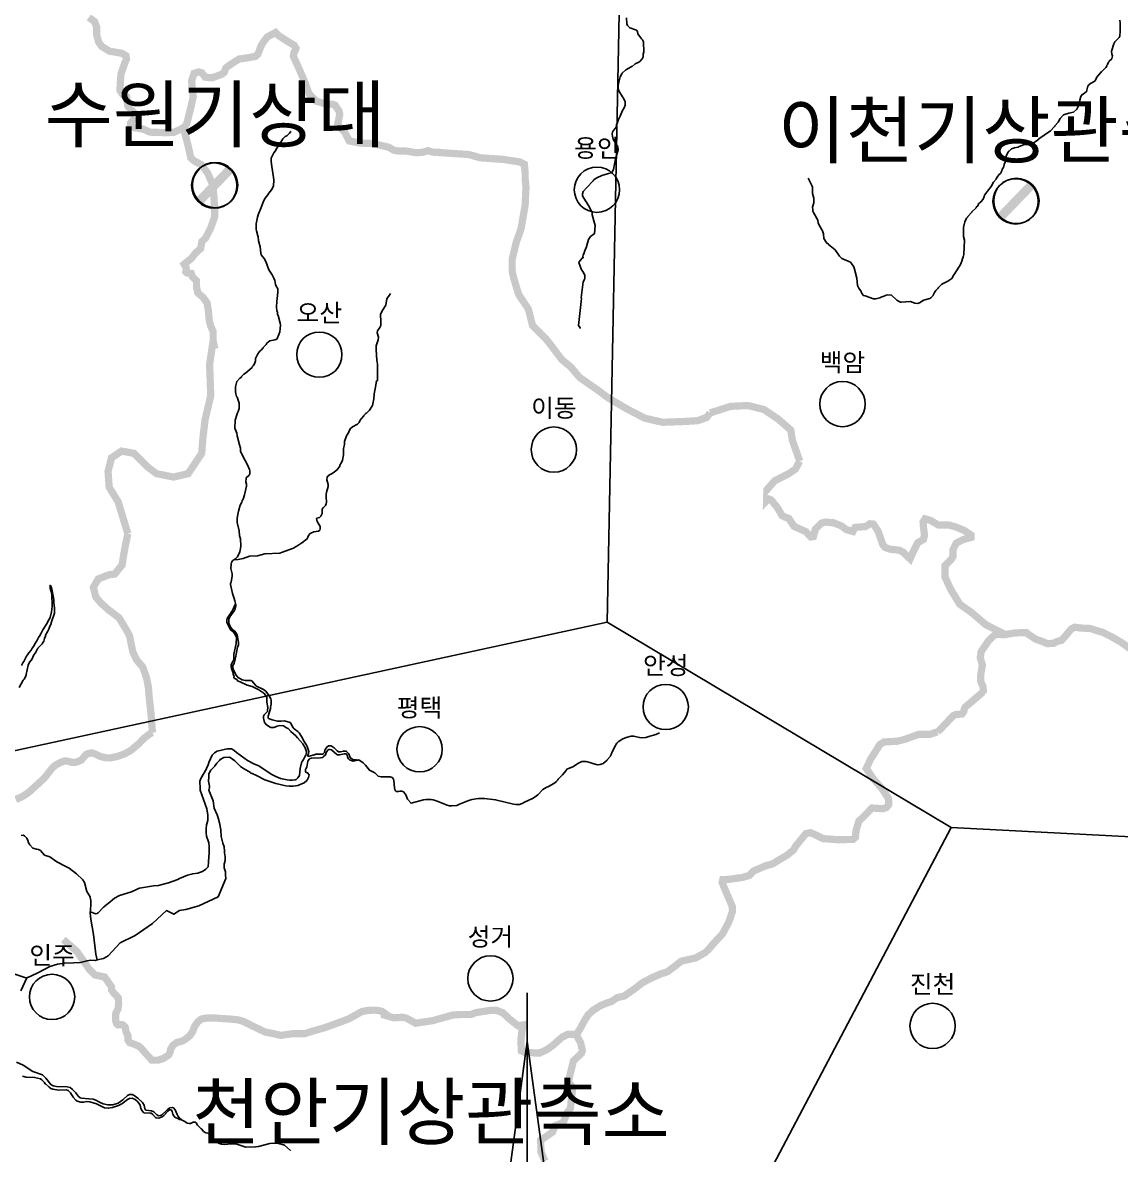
# Model space of a CAD drawing. Header units: millimetres. Extents: x -19392 to 580976, y -49129 to 736091.
# Drawn here: x 187837 to 248431, y 365813 to 428269 of the extents above; entities that cross this region are included whole.
import ezdxf
from ezdxf.enums import TextEntityAlignment as Align

# ---------------------------------------------------------------- set-up
doc = ezdxf.new("R2010")
doc.units = ezdxf.units.MM
for name, color, linetype in [('2121', 7, 'Continuous'), ('2411', 7, 'Continuous'), ('AWS', 4, 'Continuous'), ('AWS명', 2, 'Continuous'), ('EL', 2, 'Continuous'), ('MAIN-RIVER', 5, 'Continuous'), ('Point', 1, 'Continuous'), ('관측소명', 3, 'Continuous'), ('기상청', 1, 'Continuous'), ('티센', 6, 'Continuous')]:
    doc.layers.add(name, color=color, linetype=linetype)
doc.styles.get("Standard").update_dxf_attribs({"font": ''})
doc.styles.get('Standard').set_extended_font_data('Gulim')

# ---------------------------------------------------------------- blocks, each defined once
blk = doc.blocks.new('관측소(기상청)')
at = {"layer": '기상청', "const_width": 500}
blk.add_lwpolyline([(821, 874), (-914, -926)], dxfattribs=at)
at = {"layer": '기상청'}
blk.add_circle((-46, -26), 1250, dxfattribs=at)

msp = doc.modelspace()

# ---------------------------------------------------------------- linework, layer by layer
for points in [[(215693, 357688), (215693, 374722)], [(215693, 372051), (213619, 356829)], [(215693, 372051), (217767, 356829)]]:
    msp.add_lwpolyline(points)
at = {"layer": '2121', "color": 7}
for points in [[(187781, 392794), (187845, 392931), (187909, 393004), (188054, 393307), (188110, 393383), (188170, 393492), (188303, 393644), (188358, 393747), (188441, 393839), (188544, 394050), (188624, 394149), (188721, 394335), (188806, 394461), (188826, 394521), (188845, 394539), (188955, 394756), (189192, 395126), (189214, 395187), (189353, 395442), (189433, 395751), (189441, 395904), (189470, 396055), (189456, 396740), (189355, 397066), (189350, 397220), (189425, 397103), (189474, 396916), (189563, 396419), (189561, 396245), (189599, 395966), (189588, 395682), (189411, 395142), (189411, 395142), (189411, 395116), (189326, 394899), (189300, 394856), (189267, 394756), (189226, 394695), (189107, 394465), (189099, 394409), (189035, 394279), (189007, 394142), (188930, 394030), (188912, 393988), (188698, 393769), (188692, 393750), (188658, 393716), (188547, 393500), (188452, 393376), (188341, 393129), (188214, 392968), (188150, 392816), (188025, 392303), (188039, 392274), (187994, 392163), (187925, 392036), (187874, 391975), (187637, 391585)], [(187757, 383419), (187874, 383423), (187946, 383386), (188061, 383256), (188125, 383143), (188144, 383100), (188148, 383051), (188226, 382901), (188403, 382717), (188603, 382655), (188704, 382637), (188782, 382607), (188826, 382576), (189051, 382326), (189338, 382233), (189719, 381958), (190185, 381723), (190185, 381723), (190294, 381670), (190407, 381599), (190819, 381303), (191163, 380956), (191251, 380815), (191388, 380322), (191557, 380028), (191569, 379991), (191594, 379815), (191595, 379813), (191597, 379570), (191558, 379132), (191607, 378791), (191748, 377939), (191885, 376867), (191958, 376556), (191865, 376512), (191588, 376526), (191393, 376497), (191037, 376405), (190672, 376385), (190141, 376356), (189761, 376302), (189338, 376190), (188714, 375849), (188286, 375640), (188077, 375551), (187954, 375567), (187404, 375762)]]:
    msp.add_lwpolyline(points, dxfattribs=at)
at = {"layer": '2411', "const_width": 400}
for points in [[(210945, 421091), (210853, 421112), (210662, 421101), (210466, 421124), (210218, 421204), (209901, 421112), (209561, 421089), (209290, 421135), (208962, 421193), (208645, 421181), (208351, 421216), (208045, 421395), (207693, 421475), (207186, 421596), (206471, 421620), (205861, 421741), (205807, 421852), (205616, 422225), (205225, 422645), (205340, 423208), (205301, 423389), (205082, 423714), (204958, 423762), (204538, 423790), (204022, 423943), (203640, 424354), (203430, 424945), (203201, 425480), (203029, 425871), (202781, 426416), (202819, 426635), (202905, 426769), (202924, 426864), (202829, 427017), (202476, 427227), (201941, 427571), (201797, 427724), (201349, 427485), (201158, 427246), (200986, 426960), (200900, 426721), (200824, 426530), (200690, 426406), (200146, 426311), (199793, 426263), (199526, 426101), (199106, 425814), (199039, 425738), (198962, 425518), (198810, 425413), (198294, 425222), (197912, 425260), (197731, 425499), (197540, 425547), (197301, 425470), (197168, 425070), (197196, 424602), (197254, 424182), (197158, 423743), (196910, 422740), (196786, 422511), (196518, 422368), (196184, 422215), (195726, 422196), (194867, 422225), (194514, 422387), (194017, 422473), (194017, 422473), (193864, 422540), (193798, 422616), (193798, 422740), (193969, 422931), (194036, 423084), (194036, 423256), (193645, 423647), (193578, 424182), (193359, 424306), (193206, 424535), (193263, 425432), (193473, 426034), (193569, 426253), (193540, 426444), (193311, 426578), (193034, 426626), (192633, 426692), (192213, 426950), (192041, 427179), (191917, 427609), (191927, 428019), (191802, 428334), (191487, 428554)], [(198446, 410269), (198352, 410707), (198352, 411221), (198207, 411553), (198135, 411849), (198092, 412363), (198019, 412803), (197802, 413100), (197506, 413353), (197434, 413685), (197434, 414018), (197210, 414235), (197147, 414425), (196910, 414454), (196843, 414521), (196872, 414721), (196752, 414939), (197145, 415247), (197383, 415557), (197665, 415803), (197730, 416186), (197940, 416389), (198222, 416945), (198431, 417538), (198431, 418029), (198395, 418687), (198323, 419345), (198048, 419974), (197701, 420429), (197318, 420631), (197120, 420802), (197000, 421361), (196863, 421889), (196762, 422272), (196740, 422486)], [(238339, 389127), (238339, 389127), (238524, 389302), (239184, 390003), (239339, 390086), (239689, 390116), (239792, 390261), (239813, 390374), (239865, 390498), (239968, 390580), (240762, 391251), (240865, 391395), (240854, 391601), (240803, 391745), (240720, 391921), (240720, 392251), (240736, 392369), (240813, 392813), (240700, 393215), (240741, 393534), (240798, 393637), (241179, 394189), (241504, 394488), (241885, 394596), (241005, 395044), (240195, 395731), (239566, 396172), (239068, 396989), (238750, 397675), (238750, 398297), (239068, 398615), (239191, 398803), (239191, 399179), (239378, 399554), (239754, 399742), (240195, 399865), (240195, 399988), (239819, 400241), (239378, 400429), (238938, 400552), (238374, 400552), (237940, 400805), (237646, 400886), (237541, 400717), (237564, 400413), (237620, 399975), (237564, 399751), (237238, 399560), (236957, 398987), (236823, 398673), (236452, 399032), (236227, 399156), (235699, 399212), (235699, 399212), (235441, 399313), (235318, 399459), (235059, 400200), (234801, 400593), (234610, 400616), (234363, 400458), (233790, 400413), (233667, 400189), (233307, 400290), (233038, 400492), (232589, 400672), (232151, 400705), (231926, 400649), (231600, 400324), (231488, 399908), (231342, 399886), (231072, 400178), (230421, 400470), (230129, 400908), (229904, 400986), (229747, 401076), (229511, 401492), (229152, 401930), (228995, 401986), (228905, 401891), (228919, 402496), (229360, 402995), (230112, 403371), (230488, 403624), (230732, 404068)], [(195005, 389088), (194918, 390178), (194826, 390990), (194780, 391578), (194688, 392080), (194463, 392714), (194146, 393077), (193921, 393533), (193829, 393988), (193736, 394438), (193511, 394847), (193148, 395435), (192601, 395844), (192191, 396208), (191874, 396571), (191742, 397113), (192013, 397568), (192601, 397799), (192918, 397839), (193327, 398341), (193419, 398929), (193511, 399430), (193644, 400064)], [(250147, 393298), (249751, 393415), (249332, 393461), (248517, 394043), (247958, 394370), (247445, 394626), (247119, 394719), (246770, 394835), (246258, 394859), (245908, 394905), (245722, 394812), (245373, 394393), (245186, 394183), (244930, 394113), (244744, 394020), (244394, 393997), (244138, 394113), (243742, 394253), (243393, 394486), (243253, 394602), (242927, 394602), (242531, 394579), (241996, 394486), (241614, 394519)], [(187454, 385398), (187803, 385547), (188167, 385784), (189021, 386564), (189503, 387165), (189659, 387299), (189934, 387448), (190179, 387529), (190380, 387500), (190565, 387440), (190766, 387448), (191078, 387574), (191330, 387878), (191456, 387938), (191672, 387967), (191894, 387886), (192117, 387774), (192422, 387700), (192682, 387693), (193068, 387774), (193432, 387901), (193796, 388094), (194256, 388480), (194531, 388769), (194863, 389027), (195005, 389088)], [(225735, 377160), (225981, 377461), (226460, 377967), (226802, 378596), (227021, 379225), (227007, 379498), (226556, 380551), (226446, 380825), (226487, 380975), (226815, 380989), (227581, 381098), (227950, 381207), (228196, 381454), (228839, 381734), (229236, 381843), (229523, 382021), (230070, 382349), (230384, 382609), (230521, 382841), (230835, 383224), (231068, 383511), (231314, 383566), (231314, 383566), (231492, 383498), (232025, 383238), (232230, 383224), (232750, 383183), (233666, 383190), (233803, 383313), (233844, 383696), (233994, 384202), (234175, 384370), (234175, 384370), (234724, 384926), (235320, 384886), (235512, 384954), (235649, 385118), (235635, 385446), (235266, 386007), (234801, 386526), (234404, 387108), (234637, 387614), (234938, 388078), (235143, 388420), (235375, 388571), (236113, 388612), (236551, 388721), (236838, 388830), (237317, 388995), (237905, 388988), (238335, 389129), (238335, 389129)], [(208048, 373429), (207682, 373702), (207482, 373747), (207318, 373769), (207118, 373769), (206821, 373747), (206561, 373695), (206234, 373509), (205811, 373279), (204868, 372930), (204459, 372789), (203784, 372596), (203420, 372477), (203019, 372469), (202766, 372477), (202083, 372380), (201704, 372469), (201222, 372566), (200457, 372930), (200019, 373153), (199736, 373234), (199298, 373279), (198556, 373331), (198118, 373346), (197872, 373316), (197694, 373279), (197509, 373130), (197330, 372878), (197219, 372581), (197063, 372365), (196811, 372158), (196610, 372054), (196358, 371994), (196150, 371846), (196009, 371630), (195971, 371445), (195897, 371296), (195600, 371103), (195318, 371014), (194969, 371014), (194635, 371378), (194345, 371705), (194256, 371779), (193996, 371890), (193744, 371979), (193647, 372128), (193647, 372365), (193536, 372596), (193499, 372833), (193372, 372960), (193246, 372974), (193105, 372960), (193031, 373019), (192971, 373197), (192979, 373598), (193105, 373843), (193135, 374148), (193120, 374437), (192979, 374601), (192852, 374734), (192741, 374898), (192741, 375063), (192366, 375598), (191830, 375715), (191504, 376041), (190828, 377019), (190083, 377671)], [(218406, 372424), (218614, 372752), (218829, 373160), (219037, 373494), (219312, 373754), (219720, 374014), (220017, 374140), (220351, 374252), (220648, 374460), (221042, 374549), (221577, 374920), (222059, 375291), (222601, 375573), (223062, 375774), (223418, 375885), (223901, 376242), (224198, 376479), (224547, 376554), (224978, 376650), (225275, 376814), (225512, 376947), (225735, 377160)], [(207812, 373605), (207805, 373502), (208318, 373347), (208832, 373378), (209050, 373315), (209532, 373051), (210466, 373191), (211571, 373502), (212006, 373533), (212582, 373533), (212859, 373636), (213629, 373755), (213629, 373755), (213983, 373767), (214341, 373627), (214745, 373253), (215181, 372911), (215477, 372958), (215399, 372631), (215337, 372086), (215368, 371526), (215547, 371444), (216347, 371397), (216768, 371590), (217128, 371848), (217602, 372270), (217942, 372445), (218406, 372424), (218508, 372203), (218633, 371989), (218737, 371541), (218690, 371401), (218239, 370966), (218052, 370203), (217959, 369814), (218208, 369519), (218114, 368740), (218083, 368367), (217896, 368118), (217679, 367573), (217227, 367387), (217087, 367044), (216434, 366593), (216449, 365955), (216667, 365441)]]:
    msp.add_lwpolyline(points, dxfattribs=at)
at = {"layer": '2411', "linetype": 'Continuous', "const_width": 400}
for points in [[(210493, 421121), (212476, 420990), (213105, 420810), (214363, 420721), (215261, 420586), (215531, 420451), (215576, 420002), (215576, 419643), (215621, 419194), (215576, 418205), (215351, 416903), (215082, 416140), (214857, 415196), (214857, 414568), (214947, 414163), (215217, 413265), (215756, 412457), (215980, 411558), (216699, 410840), (217059, 410391), (217598, 409672), (218092, 409268), (218586, 408684), (219620, 407965), (220159, 407561), (221147, 406977), (222181, 406438), (223169, 406214), (224382, 406259), (225101, 406304), (225595, 406483), (225787, 406729)], [(193644, 400064), (193111, 401821), (192613, 402631), (192551, 403503), (192738, 404250), (193298, 404624), (193984, 404499), (194731, 403752), (195230, 403378), (196164, 403191), (196974, 403378), (197722, 404499), (197784, 405309), (197909, 406367), (198220, 407675), (198158, 409419), (198352, 410707)], [(225787, 406729), (226916, 407095), (227878, 407138), (228752, 406920), (229539, 406395), (230239, 405784), (230326, 405215), (230732, 404068)]]:
    msp.add_lwpolyline(points, dxfattribs=at)
at = {"layer": 'AWS'}
for centre in [(219539, 419049), (204214, 409946), (233092, 407218), (217160, 404708), (223334, 390502), (209748, 388170), (213660, 375520), (189461, 374503), (238065, 372899)]:
    msp.add_circle(centre, 1250, dxfattribs=at)
at = {"layer": 'MAIN-RIVER'}
for points in [[(221169, 428542), (221188, 428208), (221224, 428120), (221360, 427978), (221670, 427875), (221720, 427852), (221781, 427789), (221804, 427658), (221990, 427377), (222044, 427320), (222092, 427244), (222115, 427184), (222125, 426653), (222092, 426535), (222083, 426379), (222032, 426280), (221900, 426131), (221822, 426071), (221678, 426023), (221655, 426002), (221475, 425852), (221431, 425840), (221425, 425821), (221135, 425657), (221135, 425657), (220932, 425486), (220919, 425442), (220829, 425276), (220743, 424989), (220709, 424808), (220712, 424640), (220748, 424514), (220945, 424173), (220999, 424101), (221094, 423890), (221091, 423722), (221039, 423566), (220949, 423418), (220822, 423101), (220722, 422921), (220660, 422704), (220613, 422643), (220629, 422621), (220591, 422496), (220563, 422448), (220431, 422302), (220392, 422221), (220387, 422123), (220402, 422010), (220442, 421839), (220685, 421423), (220702, 421248), (220556, 420757), (220459, 420159), (220363, 419991), (220335, 419972), (220335, 419972), (220172, 419947), (220114, 419917), (219811, 419838), (219526, 419702), (219388, 419607), (219325, 419543), (219325, 419530), (218974, 419168), (218784, 418942), (218739, 418830), (218737, 418718), (218811, 418583), (219068, 418176), (219208, 417935), (219272, 417798), (219283, 417663), (219412, 417209), (219435, 417083), (219403, 416609), (219384, 416606), (219187, 416465), (219143, 416420), (219073, 416302), (218941, 415840), (218928, 415827), (218892, 415714), (218879, 415698), (218816, 415506), (218778, 415458), (218764, 415339), (218782, 415313), (218782, 415313), (218782, 415295), (218732, 415283), (218604, 415148), (218566, 415061), (218535, 415038), (218690, 414628), (218781, 414520), (218865, 414319), (218870, 414187), (218843, 414088), (218770, 413963), (218671, 413086), (218677, 413067), (218664, 412873), (218517, 411563), (218607, 411425), (218613, 411392)], [(231192, 419680), (231426, 419245), (231443, 419182), (231438, 418833), (231503, 418582), (231519, 418450), (231511, 418326), (231444, 418089), (231448, 417933), (231460, 417864), (231489, 417783), (231733, 417370), (231733, 417350), (231755, 417226), (231812, 417094), (231996, 416788), (232052, 416605), (232060, 416361), (232194, 416163), (232194, 416144), (232318, 416051), (232326, 416027), (232679, 415733), (232925, 415386), (233048, 415259), (233526, 415045), (233591, 414971), (233715, 414795), (233763, 414657), (233886, 414171), (233918, 413757), (233918, 413757), (233993, 413610), (234029, 413560), (234096, 413461), (234154, 413317), (234252, 413209), (234351, 413189), (234799, 413026), (234924, 413030), (235161, 413082), (235269, 413137), (235329, 413153), (235496, 413226), (235596, 413244), (235802, 413234), (236097, 412961), (236148, 412921), (236289, 412845), (236331, 412839), (236845, 412880), (237087, 412783), (237249, 412774), (237375, 412822), (237565, 412956), (237910, 413041), (237967, 413075), (238095, 413219), (238095, 413238), (238165, 413371), (238252, 413487), (238349, 413592), (238369, 413626), (238369, 413626), (238585, 413842), (238867, 413987), (238907, 414003), (239130, 414153), (239230, 414347), (239295, 414428), (239343, 414512), (239545, 414823), (239621, 414960), (239705, 415164), (239706, 415196), (239758, 415335), (239752, 415364), (239771, 415382), (239787, 415493), (239823, 416268), (239770, 416469), (239766, 416956), (239832, 417205), (239840, 417280), (239942, 417472), (240013, 417554), (240020, 417573), (240237, 417810), (240237, 417823), (240470, 418056), (240471, 418082), (240560, 418167), (240604, 418261), (240737, 418371), (240859, 418528), (240859, 418528), (240905, 418680), (240938, 418742), (241014, 418841), (241036, 418893), (241096, 418970), (241302, 419233), (241436, 419465), (241575, 419639), (241617, 419724), (241737, 419891), (241806, 419947), (241890, 420086), (241910, 420182), (241979, 420268), (242008, 420436), (242072, 420564), (242093, 420695), (242087, 420742), (242124, 420896), (242244, 421139), (242271, 421178), (242297, 421184), (242303, 421203), (242421, 421306), (242594, 421368), (242798, 421401), (242854, 421435), (243080, 421525), (243345, 421539), (243544, 421561), (243866, 421791), (243866, 421791), (243923, 421837), (243935, 421863), (244224, 422055), (244251, 422081), (244561, 422276), (244561, 422288), (244821, 422553), (244822, 422578), (244994, 422781), (245109, 422979), (245295, 423175), (245582, 423277), (245840, 423330), (246007, 423479), (246023, 423503), (246114, 423675), (246191, 423994), (246253, 424191), (246349, 424315), (246373, 424314), (246569, 424467), (246642, 424765), (246706, 424852), (246777, 424913), (246991, 425016), (247042, 425059), (247109, 425220), (247118, 425246), (247328, 425504), (247328, 425516), (247347, 425522), (247347, 425522), (247394, 425572), (247406, 425571), (247621, 425790), (247686, 425873), (247693, 425922), (247723, 425962), (247770, 426085), (247818, 426130), (247818, 426143), (247954, 426263), (247967, 426287), (248001, 426443), (247952, 426525), (247948, 426687), (248068, 427092), (248132, 427209), (248373, 427443), (248406, 427523), (248423, 427823), (248414, 428261), (248395, 428413)], [(199578, 396176), (199585, 396218), (199557, 396357), (199507, 396484), (199419, 396767), (199315, 397268), (199316, 397319), (199342, 397393), (199410, 397735), (199410, 397855), (199335, 398139), (199352, 398391), (199374, 398471), (199385, 398510), (199423, 398561), (199462, 398612), (199495, 398632), (199599, 398693), (199695, 398792), (199818, 399059), (199868, 399243), (199876, 399381), (199855, 399789), (199808, 399953), (199781, 400228), (199682, 400686), (199674, 400911), (199702, 401036), (199758, 401313), (199850, 401639), (199912, 401769), (199912, 401769), (199932, 401787), (199964, 401899), (200004, 401964), (200088, 402207), (200189, 402689), (200191, 402801), (200156, 402933), (200178, 403120), (200184, 403151), (200322, 403272), (200342, 403304), (200369, 403373), (200378, 403529), (200354, 403611), (200226, 403897), (200005, 404306), (199938, 404471), (199872, 404604), (199857, 404780), (199814, 404977), (199684, 405464), (199662, 405620), (199553, 405884), (199573, 406340), (199653, 406627), (199693, 406732), (199743, 406812), (199790, 406980), (199788, 407268), (199700, 407548), (199673, 407595), (199673, 407595), (199644, 407646), (199601, 407789), (199579, 407914), (199578, 408177), (199664, 408466), (199817, 408657), (199918, 408708), (199924, 408739), (200045, 408862), (200133, 408926), (200501, 409238), (200508, 409267), (200571, 409329), (200629, 409434), (200686, 409597), (200696, 409733), (200709, 409776), (200729, 409794), (200729, 409814), (200808, 409959), (200897, 410093), (200928, 410124), (200928, 410136), (201054, 410252), (201054, 410265), (201067, 410264), (201080, 410301), (201118, 410313), (201118, 410338), (201283, 410512), (201316, 410573), (201316, 410573), (201405, 410661), (201480, 410701), (201765, 410758), (201862, 410801), (201892, 410843), (201981, 411050), (202026, 411207), (202069, 411566), (202058, 411690), (201937, 412106), (201914, 412171), (201912, 412292), (201869, 412362), (201848, 412582), (201863, 412877), (201879, 413058), (201904, 413194), (201917, 413430), (201930, 413442), (201932, 413573), (201837, 413718), (201795, 413816), (201751, 414039), (201710, 414176), (201613, 414348), (201424, 414619), (201263, 415096), (201172, 415260), (201007, 415462), (200977, 415556), (200945, 415900), (200945, 415900), (200862, 416220), (200836, 416445), (200811, 416502), (200737, 416777), (200727, 416859), (200728, 417166), (200797, 417533), (200830, 417657), (201006, 418073), (201136, 418420), (201220, 418582), (201372, 418767), (201418, 418860), (201583, 419045), (201686, 419237), (201698, 419586), (201574, 420466), (201558, 420620), (201555, 420781), (201567, 420825), (201695, 421081), (201772, 421182), (201863, 421345), (201985, 421493), (202204, 421864), (202331, 421984), (202412, 422031), (202576, 422164), (202576, 422177), (202621, 422235), (202653, 422256), (202653, 422256)], [(208138, 413316), (208097, 413261), (208085, 413224), (208009, 413138), (207945, 413027), (207889, 412678), (207678, 412356), (207600, 412164), (207585, 412027), (207608, 411896), (207609, 411564), (207562, 411451), (207429, 411255), (207415, 411155), (207474, 410904), (207471, 410761), (207360, 410425), (207358, 410205), (207384, 409638), (207419, 409425), (207421, 408994), (207423, 408544), (207386, 408485), (207360, 408464), (207343, 408392), (207317, 408146), (207236, 407791), (207219, 407504), (207151, 407143), (206990, 406877), (206965, 406865), (206965, 406865), (206810, 406720), (206797, 406720), (206784, 406695), (206771, 406695), (206765, 406678), (206674, 406588), (206673, 406563), (206540, 406422), (206475, 406323), (206446, 406303), (206411, 406205), (206316, 406113), (206043, 405967), (205925, 405857), (205841, 405696), (205834, 405665), (205706, 405467), (205601, 405150), (205598, 404987), (205557, 404770), (205552, 404420), (205490, 404115), (205412, 403957), (205368, 403893), (205320, 403755), (205197, 403608), (205191, 403588), (204980, 403417), (204891, 403373), (204747, 403287), (204704, 403244), (204704, 403244), (204689, 403243), (204645, 403179), (204637, 403045), (204701, 402772), (204697, 402668), (204619, 402362), (204598, 402231), (204588, 401999), (204612, 401893), (204611, 401812), (204594, 401712), (204564, 401625), (204544, 401598), (204437, 401515), (204434, 401486), (204372, 401416), (204362, 401172), (204304, 401042), (204215, 400968), (204083, 400915), (204064, 400896), (204093, 400739), (204257, 400454), (204267, 400333), (204248, 400268), (204166, 400210), (203909, 400161), (203707, 400077), (203624, 399966), (203534, 399780), (203404, 399663), (203404, 399663), (203345, 399627), (203323, 399600), (203288, 399603), (203287, 399578), (203256, 399569), (202976, 399374), (202899, 399337), (202789, 399268), (202129, 399022), (202041, 398998), (201197, 398956), (200808, 398849), (200358, 398826), (200001, 398706), (199730, 398643), (199495, 398632), (199495, 398632)], [(202768, 389042), (202639, 389144), (202491, 389309), (202448, 389341), (202305, 389405), (202268, 389450), (202237, 389460), (202026, 389473), (201891, 389446), (201761, 389380), (201705, 389365), (201530, 389368), (201493, 389381), (201295, 389510), (201179, 389655), (201126, 389893), (201128, 389987), (201173, 390068), (201319, 390220), (201345, 390259), (201358, 390302), (201367, 390470), (201315, 390771), (201325, 390939), (201308, 391052), (201258, 391134), (201142, 391261), (200871, 391440), (200499, 391627), (200304, 391692), (200229, 391705), (200229, 391705), (199853, 391891), (199704, 391943), (199661, 392012), (199519, 392102), (199495, 392131), (199521, 392203), (199466, 392300), (199455, 392388), (199371, 392620), (199348, 392721), (199349, 392821), (199371, 392888), (199429, 392982), (199492, 393124), (199503, 393418), (199630, 394003), (199642, 394334), (199558, 394541), (199436, 394668), (199423, 394668), (199417, 394686), (199330, 394749), (199269, 394830), (199236, 394911), (199118, 395123), (199101, 395186), (199100, 395286), (199128, 395385), (199423, 395824), (199562, 396159), (199578, 396176), (199578, 396176), (199604, 396147), (199608, 396083), (199549, 395853), (199522, 395804), (199267, 395470), (199222, 395358), (199214, 395246), (199224, 395133), (199253, 395027), (199308, 394909), (199431, 394755), (199542, 394685), (199591, 394631), (199683, 394483), (199751, 394057), (199749, 393932), (199703, 393802), (199590, 393213), (199563, 393139), (199540, 393017), (199507, 392905), (199431, 392794), (199435, 392675), (199458, 392581), (199603, 392279), (199726, 392127), (199961, 391998), (200130, 391964), (200429, 391966), (200485, 391943), (200683, 391707), (200683, 391707), (200690, 391687), (200702, 391687), (200743, 391649), (201139, 391468), (201200, 391413), (201256, 391378), (201446, 391125), (201537, 390955), (201561, 390873), (201551, 390661), (201527, 390493), (201530, 390468), (201469, 390231), (201384, 390001), (201389, 389895), (201413, 389861), (201606, 389792), (201905, 389725), (202103, 389718), (202286, 389731), (202596, 389638), (202676, 389541), (202736, 389405), (202828, 389291), (203032, 389156), (203106, 389068), (203106, 389068)], [(191564, 379197), (191883, 379093), (191947, 379099), (192013, 379135), (192303, 379450), (192353, 379500), (192373, 379507), (192388, 379535), (192413, 379535), (192426, 379560), (192494, 379626), (192563, 379660), (192906, 379947), (193187, 380104), (193847, 380304), (194122, 380426), (194224, 380485), (194293, 380504), (195053, 380625), (195330, 380654), (195892, 380791), (196408, 380989), (196498, 381037), (196941, 381222), (197229, 381297), (197516, 381329), (197661, 381379), (197760, 381423), (197949, 381550), (198022, 381617), (198072, 381679), (198072, 381679), (198103, 381942), (198110, 382259), (198129, 382415), (198141, 382710), (198138, 382786), (198117, 383005), (198052, 383171), (198024, 383263), (197991, 383366), (197972, 383559), (197966, 383772), (197992, 383995), (198053, 384241), (198065, 384528), (197997, 384878), (197640, 385920), (197628, 385996), (197627, 386408), (197665, 386552), (197978, 387089), (197978, 387108), (198077, 387317), (198108, 387439), (198308, 387839), (198420, 387967), (198577, 388063), (199133, 388201), (199357, 388189), (199495, 388121), (199646, 387982), (200257, 387552), (200257, 387552), (200632, 387352), (200882, 387259), (200939, 387227), (201557, 386802), (201820, 386665), (202076, 386559), (202440, 386480), (202581, 386459), (202707, 386459), (202875, 386487), (202938, 386509), (203028, 386595), (203113, 386716), (203162, 387115), (203238, 387428), (203263, 387489), (203342, 387606), (203437, 387789), (203475, 387840), (203512, 387997), (203512, 388034), (203437, 388246), (203299, 388477), (203007, 388800), (202913, 388903), (202768, 389042), (202768, 389042)], [(191958, 376556), (192309, 376618), (192564, 376771), (193226, 377484), (194042, 377892), (195010, 378554), (195774, 379267), (196182, 379063), (196488, 379267), (196844, 379318), (197558, 379521), (198628, 380031), (199056, 381029), (199035, 381217), (199028, 381404), (198953, 381635), (198959, 381829), (199016, 382023), (199015, 382235), (198984, 382459), (198984, 382540), (198953, 382785), (198884, 382985), (198803, 383360), (198778, 383716), (198696, 384116), (198629, 384391), (198572, 384553), (198409, 384915), (198353, 385328), (198115, 385903), (198144, 386063), (198144, 386129), (198105, 386416), (198123, 386645), (198118, 386787), (198130, 386850), (198221, 387015), (198439, 387233), (198439, 387258), (198514, 387345), (198564, 387395), (198570, 387414), (198570, 387414), (198696, 387545), (198746, 387608), (198952, 387721), (199227, 387739), (199301, 387714), (199545, 387533), (199870, 387214), (200020, 387108), (200409, 386886), (200428, 386854), (200507, 386836), (200753, 386714), (201214, 386490), (201807, 386278), (202363, 386153), (202550, 386135), (202763, 386129), (203019, 386178), (203153, 386219), (203375, 386316), (203522, 386449), (203556, 386497), (203622, 386605), (203661, 386757), (203562, 386872), (203487, 386890), (203457, 386935), (203450, 387047), (203463, 387090), (203517, 387181), (203587, 387509), (203587, 387509), (203662, 387620), (203712, 387668), (203776, 387685), (204274, 387695), (204407, 387724), (204433, 387747), (204556, 387859), (204605, 388022), (204708, 388139), (204737, 388156), (204799, 388159), (204881, 388141), (205173, 387879), (205220, 387853), (205330, 387853), (205587, 387922), (205705, 387916), (205755, 387847), (205767, 387735), (205830, 387635), (205886, 387594), (206073, 387509), (206336, 387569), (206260, 387590), (206061, 387597), (205926, 387696), (205893, 387757), (205842, 387910), (205748, 388016), (205711, 388041), (205673, 388056), (205673, 388056), (205548, 388065), (205380, 388022), (205281, 388028), (205198, 388079), (205030, 388247), (204862, 388350), (204724, 388353), (204624, 388290), (204524, 388128), (204499, 387997), (204430, 387915), (204399, 387906), (204261, 387906), (204026, 387894), (203943, 387869), (203931, 387853), (203662, 387784), (203587, 387787), (203568, 387809), (203579, 387851), (203625, 387934), (203630, 388040), (203546, 388324), (203487, 388431), (203369, 388602), (203227, 388875), (203106, 389068), (203106, 389068)], [(222985, 389061), (222960, 389061), (222796, 388988), (222669, 388945), (222409, 388874), (222235, 388814), (221979, 388801), (221561, 388901), (221435, 388901), (221148, 388820), (220923, 388719), (220754, 388595), (220730, 388595), (220645, 388511), (220605, 388457), (220559, 388378), (220437, 388147), (220369, 387974), (220343, 387930), (220343, 387912), (220286, 387801), (220286, 387782), (220111, 387594), (220105, 387575), (219874, 387376), (219712, 387320), (219574, 387319), (219368, 387363), (219148, 387446), (219018, 387482), (218943, 387494), (218943, 387494), (218712, 387488), (218481, 387388), (218250, 387213), (218116, 387155), (217967, 387116), (217967, 387116), (217874, 387066), (217837, 386991), (217630, 386764), (217626, 386747), (217397, 386510), (217388, 386476), (217369, 386470), (217313, 386414), (217307, 386395), (217161, 386280), (216867, 386118), (216867, 386118), (216867, 386118), (216744, 386063), (216557, 385945), (216526, 385923), (216288, 385682), (216276, 385658), (216126, 385538), (215976, 385445), (215542, 385248), (215414, 385170), (215264, 385126), (215055, 385125), (214933, 385145), (213946, 385381), (213328, 385457), (212996, 385457), (212634, 385406), (212407, 385323), (211959, 385137), (211805, 385061), (211805, 385061), (211532, 385051), (211403, 385056), (211278, 385079), (210716, 385313), (210501, 385374), (210372, 385399), (210099, 385391), (209960, 385375), (209278, 385189), (209278, 385189), (209085, 385409), (209002, 385618), (208952, 385718), (208867, 385824), (208773, 385861), (208651, 385855), (208575, 385837), (208461, 385833), (208423, 385880), (208390, 385958), (208367, 386048), (208329, 386454), (208304, 386524), (208229, 386611), (208129, 386648), (207636, 386642), (207467, 386692), (207275, 386877), (206979, 387016), (206765, 387287), (206678, 387386), (206640, 387417), (206449, 387554), (206374, 387582), (206336, 387569)], [(188077, 375551), (187735, 374831)], [(187505, 370894), (187867, 370731), (188392, 370387), (188942, 370194), (189115, 370011), (189398, 369675), (189523, 369600), (189711, 369557), (190286, 369545), (190466, 369495), (190597, 369401), (190782, 369202), (190908, 369017), (191014, 368934), (191094, 368915), (191289, 368895), (191493, 368882), (191723, 368858), (191872, 368811), (192079, 368698), (192285, 368602), (192541, 368545), (192822, 368545), (193116, 368639), (193116, 368639), (193366, 368814), (193634, 369065), (193734, 369108), (193884, 369112), (193990, 369065), (194200, 368909), (194452, 368671), (194540, 368522), (194584, 368327), (194640, 368246), (194959, 368221), (195087, 368153), (195155, 368086), (195252, 367990), (195333, 367947), (195452, 367956), (195508, 367984), (195754, 368211), (195865, 368334), (195940, 368368), (195964, 368390), (196102, 368396), (196158, 368378), (196252, 368278), (196358, 368006), (196401, 367931), (196491, 367813), (196597, 367724), (196483, 367738), (196477, 367757), (196246, 367866), (196246, 367866), (196180, 367945), (196122, 368035), (196096, 368184), (196071, 368238), (196023, 368268), (195952, 368265), (195848, 368199), (195745, 368089), (195745, 368076), (195644, 367977), (195632, 367977), (195625, 367959), (195540, 367891), (195359, 367815), (195203, 367828), (195171, 367846), (195027, 368015), (194934, 368084), (194884, 368094), (194527, 368109), (194440, 368209), (194365, 368346), (194322, 368521), (194253, 368640), (194153, 368747), (194047, 368834), (193890, 368909), (193727, 368896), (193628, 368846), (193309, 368608), (193122, 368512), (193122, 368512), (192793, 368404), (192560, 368358), (192360, 368377), (191916, 368602), (191554, 368720), (191385, 368726), (191223, 368701), (191098, 368698), (191048, 368701), (190848, 368757), (190773, 368801), (190620, 368967), (190484, 369201), (190354, 369345), (190260, 369370), (189835, 369357), (189513, 369413), (189393, 369457), (189304, 369513), (189090, 369711), (189061, 369718), (189036, 369774), (188892, 369918), (188817, 369975), (188498, 370062), (188023, 370081), (187824, 370137)], [(202629, 366018), (202629, 366018), (202629, 366018), (202291, 366314), (202245, 366338), (201969, 366418), (201656, 366430), (201474, 366407), (200850, 366255), (200682, 366224), (200157, 366217), (199607, 366392), (199164, 366379), (198970, 366355), (198820, 366367), (198687, 366413), (198495, 366519), (198342, 366656), (198342, 366656), (198235, 366809), (198059, 366985), (198059, 366985), (197956, 367007), (197829, 367083), (197726, 367196), (197700, 367222), (197489, 367429), (197410, 367551), (197377, 367585), (197258, 367591), (197096, 367523), (197045, 367516), (196925, 367541), (196795, 367629), (196597, 367724)]]:
    msp.add_lwpolyline(points, dxfattribs=at)
at = {"layer": '기상청'}
for centre in [(198462, 419303), (242692, 418428)]:
    msp.add_circle(centre, 1250, dxfattribs=at)
at = {"layer": '티센'}
for points in [[(220829, 431595), (220108, 395176)], [(220108, 395176), (182515, 387037)], [(239096, 383849), (220108, 395176)], [(215176, 338493), (239096, 383849)], [(249024, 383341), (239096, 383849)]]:
    msp.add_lwpolyline(points, dxfattribs=at)

# ---------------------------------------------------------------- block references
at = {"layer": 'Point'}
for p in [(198462, 419303), (242692, 418428)]:
    msp.add_blockref('관측소(기상청)', p, dxfattribs=at)

# ---------------------------------------------------------------- texts
at = {"layer": 'AWS명'}
for s, p in [('용인', (219539, 420549)), ('오산', (204214, 411446)), ('백암', (233092, 408718)), ('이동', (217160, 406208)), ('안성', (223334, 392002)), ('평택', (209748, 389670)), ('성거', (213660, 377020)), ('인주', (189461, 376003)), ('진천', (238065, 374399))]:
    msp.add_text(s, height=1000, dxfattribs=at).set_placement(p, align=Align.BOTTOM_CENTER)
at = {"layer": 'EL'}
for p in [(198462, 419302), (242692, 418427)]:
    msp.add_text('0.000', height=2.5, dxfattribs=at).set_placement(p, align=Align.TOP_CENTER)
at = {"layer": '관측소명'}
for s, p in [('수원기상대', (198462, 420803)), ('이천기상관측소', (242692, 419928)), ('천안기상관측소', (210379, 365756))]:
    msp.add_text(s, height=3000, dxfattribs=at).set_placement(p, align=Align.BOTTOM_CENTER)

doc.saveas('drawing.dxf')
